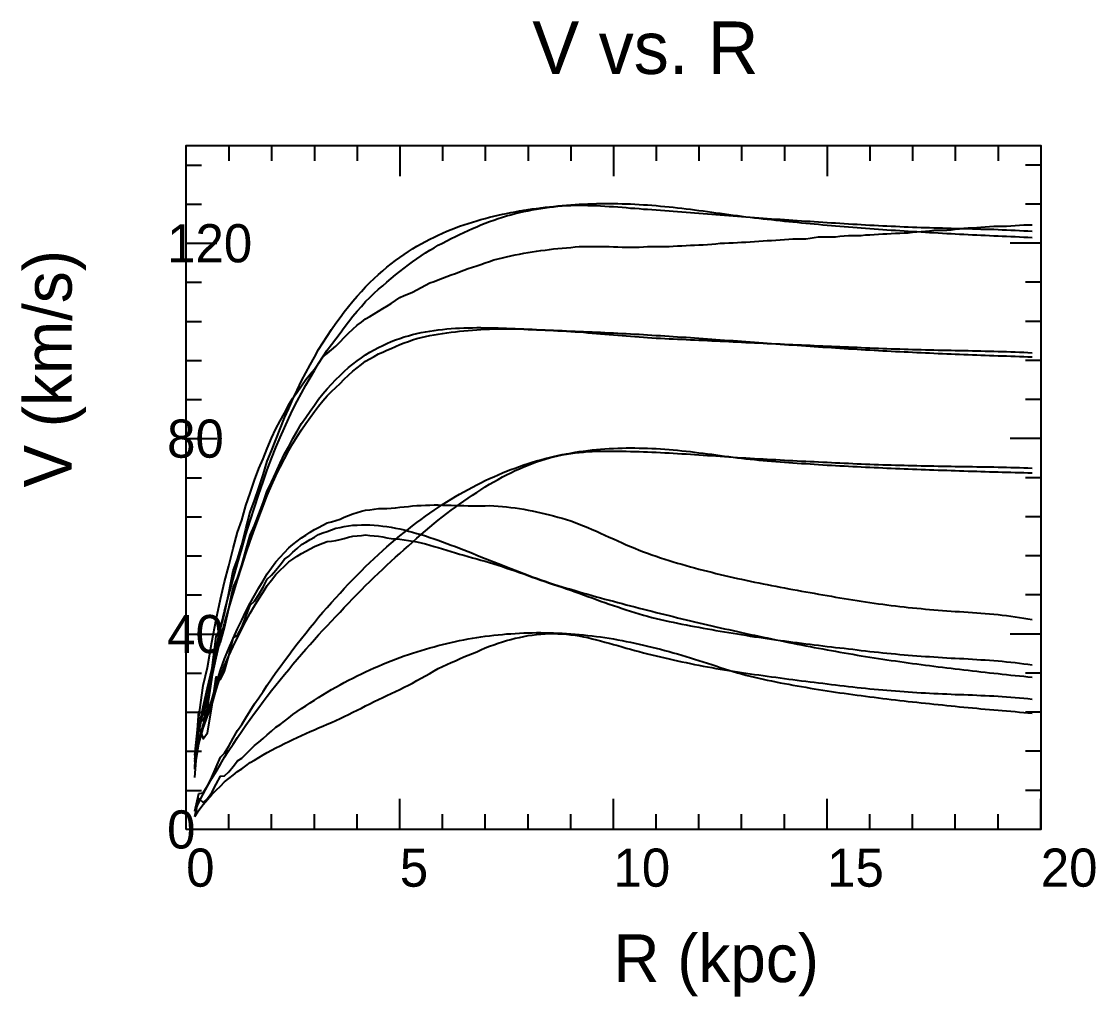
# Model space of a CAD drawing. Extents: x -35 to 191, y -35 to 169.
import ezdxf

# ---------------------------------------------------------------- set-up
doc = ezdxf.new("R2010")
doc.units = 0

msp = doc.modelspace()

# ---------------------------------------------------------------- linework, layer by layer
at = {"color": 0}
for p, q in [((8.96, 143.35), (8.96, 140.15)), ((17.92, 143.35), (17.92, 140.15)), ((26.88, 143.35), (26.88, 140.15)), ((35.84, 143.35), (35.84, 140.15)), ((44.8, 143.35), (44.8, 136.95)), ((53.76, 143.35), (53.76, 140.15)), ((62.72, 143.35), (62.72, 140.15)), ((71.68, 143.35), (71.68, 140.15)), ((80.64, 143.35), (80.64, 140.15)), ((89.6, 143.35), (89.6, 136.95)), ((98.56, 143.35), (98.56, 140.15)), ((107.52, 143.35), (107.52, 140.15)), ((116.48, 143.35), (116.48, 140.15)), ((125.44, 143.35), (125.44, 140.15)), ((134.4, 143.35), (134.4, 136.95)), ((143.36, 143.35), (143.36, 140.15)), ((152.32, 143.35), (152.32, 140.15)), ((161.28, 143.35), (161.28, 140.15)), ((170.24, 143.35), (170.24, 140.15)), ((179.2, 143.35), (179.2, 136.95)), ((0, 139.26), (3.2, 139.26)), ((179.2, 139.26), (176, 139.26)), ((0, 131.06), (3.2, 131.06)), ((179.2, 131.06), (176, 131.06)), ((0, 122.87), (6.4, 122.87)), ((179.2, 122.87), (172.8, 122.87)), ((0, 114.68), (3.2, 114.68)), ((179.2, 114.68), (176, 114.68)), ((0, 106.49), (3.2, 106.49)), ((179.2, 106.49), (176, 106.49)), ((0, 98.3), (3.2, 98.3)), ((179.2, 98.3), (176, 98.3)), ((0, 90.11), (3.2, 90.11)), ((179.2, 90.11), (176, 90.11)), ((0, 81.92), (6.4, 81.92)), ((179.2, 81.92), (172.8, 81.92)), ((0, 73.72), (3.2, 73.72)), ((179.2, 73.72), (176, 73.72)), ((0, 65.53), (3.2, 65.53)), ((179.2, 65.53), (176, 65.53)), ((0, 57.34), (3.2, 57.34)), ((179.2, 57.34), (176, 57.34)), ((0, 49.15), (3.2, 49.15)), ((179.2, 49.15), (176, 49.15)), ((0, 40.96), (6.4, 40.96)), ((179.2, 40.96), (172.8, 40.96)), ((0, 32.77), (3.2, 32.77)), ((179.2, 32.77), (176, 32.77)), ((0, 24.57), (3.2, 24.57)), ((179.2, 24.57), (176, 24.57)), ((0, 16.38), (3.2, 16.38)), ((179.2, 16.38), (176, 16.38)), ((0, 8.19), (3.2, 8.19)), ((179.2, 8.19), (176, 8.19)), ((44.8, 0), (44.8, 6.4)), ((89.6, 0), (89.6, 6.4)), ((134.4, 0), (134.4, 6.4)), ((179.2, 0), (179.2, 6.4)), ((8.96, 0), (8.96, 3.2)), ((17.92, 0), (17.92, 3.2)), ((26.88, 0), (26.88, 3.2)), ((35.84, 0), (35.84, 3.2)), ((53.76, 0), (53.76, 3.2)), ((62.72, 0), (62.72, 3.2)), ((71.68, 0), (71.68, 3.2)), ((80.64, 0), (80.64, 3.2)), ((98.56, 0), (98.56, 3.2)), ((107.52, 0), (107.52, 3.2)), ((116.48, 0), (116.48, 3.2)), ((125.44, 0), (125.44, 3.2)), ((143.36, 0), (143.36, 3.2)), ((152.32, 0), (152.32, 3.2)), ((161.28, 0), (161.28, 3.2)), ((170.24, 0), (170.24, 3.2))]:
    msp.add_line(p, q, dxfattribs=at)
msp.add_lwpolyline([(0, 0), (0, 143.35), (179.2, 143.35), (179.2, 0)], close=True, dxfattribs=at)
at = {"color": 3}
for points in [[(1.79, 13.22), (2.69, 24.75), (3.58, 23.99), (4.48, 27.05), (5.38, 33.31), (6.27, 40.42), (7.17, 42.1), (8.06, 45.19), (8.96, 49.51), (9.86, 54.19), (10.75, 56.64), (11.65, 59.64), (12.54, 62.99), (13.44, 66.52), (14.34, 68.94), (15.23, 71.6), (16.13, 74.36), (17.02, 77.17), (17.92, 79.37), (18.82, 81.7), (19.71, 83.97), (20.61, 86.28), (21.5, 88.2), (22.4, 90.19), (23.3, 92.1), (24.19, 94.02), (25.09, 95.68), (25.98, 97.37), (26.88, 98.98), (27.78, 100.58), (28.67, 102), (29.57, 103.41), (30.46, 104.78), (31.36, 106.1), (32.26, 107.31), (33.15, 108.5), (34.05, 109.64), (34.94, 110.74), (35.84, 111.76), (36.74, 112.76), (37.63, 113.7), (38.53, 114.63), (39.42, 115.48), (40.32, 116.31), (41.22, 117.1), (42.11, 117.86), (43.01, 118.57), (43.9, 119.27), (44.8, 119.91), (45.7, 120.54), (46.59, 121.14), (47.49, 121.71), (48.38, 122.25), (49.28, 122.76), (50.18, 123.25), (51.07, 123.73), (51.97, 124.17), (52.86, 124.59), (53.76, 124.99), (54.66, 125.38), (55.55, 125.75), (56.45, 126.09), (57.34, 126.42), (58.24, 126.74), (59.14, 127.04), (60.03, 127.32), (60.93, 127.59), (61.82, 127.85), (62.72, 128.09), (63.62, 128.32), (64.51, 128.54), (65.41, 128.75), (66.3, 128.94), (67.2, 129.13), (68.1, 129.3), (68.99, 129.47), (69.89, 129.63), (70.78, 129.78), (71.68, 129.92), (72.58, 130.05), (73.47, 130.17), (74.37, 130.29), (75.26, 130.4), (76.16, 130.5), (77.06, 130.6), (77.95, 130.69), (78.85, 130.77), (79.74, 130.85), (80.64, 130.92), (81.54, 130.98), (82.43, 131.04), (83.33, 131.09), (84.22, 131.12), (85.12, 131.15), (86.02, 131.18), (86.91, 131.2), (87.81, 131.2), (88.7, 131.2), (89.6, 131.2), (90.5, 131.18), (91.39, 131.16), (92.29, 131.13), (93.18, 131.1), (94.08, 131.06), (94.98, 131.01), (95.87, 130.95), (96.77, 130.89), (97.66, 130.83), (98.56, 130.75), (99.46, 130.67), (100.35, 130.59), (101.25, 130.5), (102.14, 130.41), (103.04, 130.31), (103.94, 130.21), (104.83, 130.1), (105.73, 129.99), (106.62, 129.88), (107.52, 129.76), (108.42, 129.65), (109.31, 129.53), (110.21, 129.4), (111.1, 129.28), (112, 129.16), (112.9, 129.03), (113.79, 128.91), (114.69, 128.79), (115.58, 128.66), (116.48, 128.55), (117.38, 128.43), (118.27, 128.32), (119.17, 128.22), (120.06, 128.11), (120.96, 128.01), (121.86, 127.91), (122.75, 127.82), (123.65, 127.72), (124.54, 127.63), (125.44, 127.53), (126.34, 127.44), (127.23, 127.35), (128.13, 127.26), (129.02, 127.18), (129.92, 127.09), (130.82, 127.01), (131.71, 126.92), (132.61, 126.84), (133.5, 126.76), (134.4, 126.68), (135.3, 126.6), (136.19, 126.53), (137.09, 126.45), (137.98, 126.38), (138.88, 126.3), (139.78, 126.23), (140.67, 126.16), (141.57, 126.09), (142.46, 126.02), (143.36, 125.95), (144.26, 125.89), (145.15, 125.82), (146.05, 125.76), (146.94, 125.7), (147.84, 125.64), (148.74, 125.58), (149.63, 125.52), (150.53, 125.46), (151.42, 125.41), (152.32, 125.35), (153.22, 125.3), (154.11, 125.24), (155.01, 125.19), (155.9, 125.14), (156.8, 125.09), (157.7, 125.04), (158.59, 124.99), (159.49, 124.94), (160.38, 124.89), (161.28, 124.84), (162.18, 124.8), (163.07, 124.75), (163.97, 124.71), (164.86, 124.66), (165.76, 124.62), (166.66, 124.57), (167.55, 124.53), (168.45, 124.49), (169.34, 124.45), (170.24, 124.41), (171.14, 124.36), (172.03, 124.32), (172.93, 124.29), (173.82, 124.25), (174.72, 124.21), (175.62, 124.17), (176.51, 124.13), (177.41, 124.09)], [(1.79, 12.66), (2.69, 23.56), (3.58, 22.72), (4.48, 25.45), (5.38, 31.46), (6.27, 38.24), (7.17, 39.28), (8.06, 42.26), (8.96, 46.32), (9.86, 50.71), (10.75, 52.69), (11.65, 55.42), (12.54, 58.47), (13.44, 61.7), (14.34, 63.72), (15.23, 66.07), (16.13, 68.49), (17.02, 71), (17.92, 72.82), (18.82, 74.78), (19.71, 76.74), (20.61, 78.72), (21.5, 80.28), (22.4, 81.91), (23.3, 83.49), (24.19, 85.07), (25.09, 86.37), (25.98, 87.7), (26.88, 88.96), (27.78, 90.22), (28.67, 91.28), (29.57, 92.34), (30.46, 93.35), (31.36, 94.33), (32.26, 95.18), (33.15, 96.02), (34.05, 96.8), (34.94, 97.56), (35.84, 98.22), (36.74, 98.87), (37.63, 99.47), (38.53, 100.04), (39.42, 100.55), (40.32, 101.03), (41.22, 101.47), (42.11, 101.89), (43.01, 102.26), (43.9, 102.62), (44.8, 102.93), (45.7, 103.23), (46.59, 103.49), (47.49, 103.73), (48.38, 103.95), (49.28, 104.14), (50.18, 104.31), (51.07, 104.47), (51.97, 104.6), (52.86, 104.72), (53.76, 104.82), (54.66, 104.91), (55.55, 104.98), (56.45, 105.04), (57.34, 105.09), (58.24, 105.13), (59.14, 105.15), (60.03, 105.17), (60.93, 105.18), (61.82, 105.18), (62.72, 105.17), (63.62, 105.16), (64.51, 105.14), (65.41, 105.12), (66.3, 105.09), (67.2, 105.06), (68.1, 105.02), (68.99, 104.99), (69.89, 104.95), (70.78, 104.91), (71.68, 104.87), (72.58, 104.83), (73.47, 104.78), (74.37, 104.74), (75.26, 104.7), (76.16, 104.66), (77.06, 104.62), (77.95, 104.58), (78.85, 104.55), (79.74, 104.51), (80.64, 104.47), (81.54, 104.44), (82.43, 104.4), (83.33, 104.37), (84.22, 104.33), (85.12, 104.29), (86.02, 104.25), (86.91, 104.21), (87.81, 104.16), (88.7, 104.12), (89.6, 104.07), (90.5, 104.03), (91.39, 103.98), (92.29, 103.93), (93.18, 103.88), (94.08, 103.83), (94.98, 103.78), (95.87, 103.73), (96.77, 103.67), (97.66, 103.62), (98.56, 103.56), (99.46, 103.51), (100.35, 103.45), (101.25, 103.39), (102.14, 103.33), (103.04, 103.27), (103.94, 103.21), (104.83, 103.15), (105.73, 103.09), (106.62, 103.03), (107.52, 102.97), (108.42, 102.91), (109.31, 102.84), (110.21, 102.78), (111.1, 102.71), (112, 102.65), (112.9, 102.59), (113.79, 102.52), (114.69, 102.46), (115.58, 102.39), (116.48, 102.33), (117.38, 102.26), (118.27, 102.2), (119.17, 102.13), (120.06, 102.07), (120.96, 102), (121.86, 101.94), (122.75, 101.87), (123.65, 101.81), (124.54, 101.74), (125.44, 101.68), (126.34, 101.61), (127.23, 101.55), (128.13, 101.49), (129.02, 101.42), (129.92, 101.36), (130.82, 101.3), (131.71, 101.24), (132.61, 101.18), (133.5, 101.12), (134.4, 101.06), (135.3, 101), (136.19, 100.94), (137.09, 100.88), (137.98, 100.82), (138.88, 100.77), (139.78, 100.71), (140.67, 100.66), (141.57, 100.6), (142.46, 100.55), (143.36, 100.5), (144.26, 100.44), (145.15, 100.4), (146.05, 100.35), (146.94, 100.3), (147.84, 100.25), (148.74, 100.21), (149.63, 100.16), (150.53, 100.12), (151.42, 100.08), (152.32, 100.03), (153.22, 99.99), (154.11, 99.95), (155.01, 99.91), (155.9, 99.87), (156.8, 99.83), (157.7, 99.79), (158.59, 99.75), (159.49, 99.72), (160.38, 99.68), (161.28, 99.64), (162.18, 99.61), (163.07, 99.57), (163.97, 99.54), (164.86, 99.5), (165.76, 99.47), (166.66, 99.43), (167.55, 99.4), (168.45, 99.37), (169.34, 99.34), (170.24, 99.3), (171.14, 99.27), (172.03, 99.24), (172.93, 99.21), (173.82, 99.18), (174.72, 99.15), (175.62, 99.12), (176.51, 99.09), (177.41, 99.06)], [(1.79, 3.8), (2.69, 7.57), (3.58, 7.69), (4.48, 9.16), (5.38, 10.97), (6.27, 13.07), (7.17, 15.13), (8.06, 16.01), (8.96, 17.48), (9.86, 19.1), (10.75, 20.77), (11.65, 22.02), (12.54, 23.43), (13.44, 24.85), (14.34, 26.31), (15.23, 27.61), (16.13, 28.95), (17.02, 30.25), (17.92, 31.58), (18.82, 32.91), (19.71, 34.08), (20.61, 35.31), (21.5, 36.53), (22.4, 37.75), (23.3, 38.89), (24.19, 40.05), (25.09, 41.17), (25.98, 42.3), (26.88, 43.38), (27.78, 44.47), (28.67, 45.51), (29.57, 46.55), (30.46, 47.59), (31.36, 48.57), (32.26, 49.56), (33.15, 50.52), (34.05, 51.48), (34.94, 52.4), (35.84, 53.32), (36.74, 54.21), (37.63, 55.09), (38.53, 55.95), (39.42, 56.81), (40.32, 57.63), (41.22, 58.44), (42.11, 59.24), (43.01, 60.01), (43.9, 60.78), (44.8, 61.52), (45.7, 62.25), (46.59, 62.96), (47.49, 63.66), (48.38, 64.34), (49.28, 65), (50.18, 65.65), (51.07, 66.29), (51.97, 66.9), (52.86, 67.5), (53.76, 68.09), (54.66, 68.66), (55.55, 69.22), (56.45, 69.76), (57.34, 70.28), (58.24, 70.79), (59.14, 71.29), (60.03, 71.77), (60.93, 72.23), (61.82, 72.68), (62.72, 73.12), (63.62, 73.54), (64.51, 73.94), (65.41, 74.34), (66.3, 74.72), (67.2, 75.08), (68.1, 75.43), (68.99, 75.76), (69.89, 76.09), (70.78, 76.4), (71.68, 76.69), (72.58, 76.97), (73.47, 77.24), (74.37, 77.49), (75.26, 77.73), (76.16, 77.96), (77.06, 78.17), (77.95, 78.37), (78.85, 78.56), (79.74, 78.74), (80.64, 78.9), (81.54, 79.05), (82.43, 79.19), (83.33, 79.32), (84.22, 79.43), (85.12, 79.54), (86.02, 79.63), (86.91, 79.71), (87.81, 79.78), (88.7, 79.83), (89.6, 79.88), (90.5, 79.92), (91.39, 79.95), (92.29, 79.96), (93.18, 79.97), (94.08, 79.97), (94.98, 79.95), (95.87, 79.93), (96.77, 79.9), (97.66, 79.86), (98.56, 79.82), (99.46, 79.76), (100.35, 79.7), (101.25, 79.63), (102.14, 79.55), (103.04, 79.47), (103.94, 79.38), (104.83, 79.29), (105.73, 79.19), (106.62, 79.08), (107.52, 78.97), (108.42, 78.86), (109.31, 78.74), (110.21, 78.63), (111.1, 78.51), (112, 78.39), (112.9, 78.26), (113.79, 78.15), (114.69, 78.03), (115.58, 77.91), (116.48, 77.81), (117.38, 77.7), (118.27, 77.61), (119.17, 77.52), (120.06, 77.43), (120.96, 77.35), (121.86, 77.27), (122.75, 77.2), (123.65, 77.12), (124.54, 77.05), (125.44, 76.98), (126.34, 76.92), (127.23, 76.85), (128.13, 76.79), (129.02, 76.73), (129.92, 76.67), (130.82, 76.61), (131.71, 76.55), (132.61, 76.5), (133.5, 76.45), (134.4, 76.39), (135.3, 76.34), (136.19, 76.29), (137.09, 76.24), (137.98, 76.19), (138.88, 76.15), (139.78, 76.1), (140.67, 76.06), (141.57, 76.01), (142.46, 75.97), (143.36, 75.93), (144.26, 75.88), (145.15, 75.84), (146.05, 75.8), (146.94, 75.76), (147.84, 75.73), (148.74, 75.69), (149.63, 75.65), (150.53, 75.61), (151.42, 75.58), (152.32, 75.54), (153.22, 75.51), (154.11, 75.47), (155.01, 75.44), (155.9, 75.41), (156.8, 75.37), (157.7, 75.34), (158.59, 75.31), (159.49, 75.28), (160.38, 75.25), (161.28, 75.22), (162.18, 75.19), (163.07, 75.16), (163.97, 75.13), (164.86, 75.1), (165.76, 75.07), (166.66, 75.04), (167.55, 75.02), (168.45, 74.99), (169.34, 74.96), (170.24, 74.94), (171.14, 74.91), (172.03, 74.89), (172.93, 74.86), (173.82, 74.83), (174.72, 74.81), (175.62, 74.79), (176.51, 74.76), (177.41, 74.74)]]:
    msp.add_lwpolyline(points, dxfattribs=at)
at = {"color": 4}
for points in [[(1.79, 14.72), (2.69, 21.06), (3.58, 25.73), (4.48, 29.71), (5.38, 33.54), (6.27, 37.97), (7.17, 42.16), (8.06, 45.78), (8.96, 49.16), (9.86, 52.49), (10.75, 55.75), (11.65, 58.81), (12.54, 61.8), (13.44, 64.7), (14.34, 67.5), (15.23, 70.25), (16.13, 72.84), (17.02, 75.38), (17.92, 77.73), (18.82, 80.05), (19.71, 82.16), (20.61, 84.19), (21.5, 86.21), (22.4, 88.01), (23.3, 89.76), (24.19, 91.47), (25.09, 93.09), (25.98, 94.68), (26.88, 96.23), (27.78, 97.65), (28.67, 99.06), (29.57, 100.44), (30.46, 101.64), (31.36, 102.83), (32.26, 104.02), (33.15, 105.24), (34.05, 106.41), (34.94, 107.56), (35.84, 108.6), (36.74, 109.64), (37.63, 110.64), (38.53, 111.5), (39.42, 112.38), (40.32, 113.22), (41.22, 113.97), (42.11, 114.71), (43.01, 115.46), (43.9, 116.23), (44.8, 116.95), (45.7, 117.65), (46.59, 118.33), (47.49, 119), (48.38, 119.63), (49.28, 120.23), (50.18, 120.83), (51.07, 121.39), (51.97, 121.92), (52.86, 122.44), (53.76, 122.92), (54.66, 123.4), (55.55, 123.86), (56.45, 124.29), (57.34, 124.72), (58.24, 125.14), (59.14, 125.54), (60.03, 125.93), (60.93, 126.32), (61.82, 126.7), (62.72, 127.07), (63.62, 127.43), (64.51, 127.74), (65.41, 128.05), (66.3, 128.34), (67.2, 128.6), (68.1, 128.85), (68.99, 129.1), (69.89, 129.31), (70.78, 129.51), (71.68, 129.69), (72.58, 129.86), (73.47, 130.02), (74.37, 130.16), (75.26, 130.29), (76.16, 130.41), (77.06, 130.52), (77.95, 130.61), (78.85, 130.69), (79.74, 130.75), (80.64, 130.79), (81.54, 130.82), (82.43, 130.84), (83.33, 130.83), (84.22, 130.81), (85.12, 130.78), (86.02, 130.75), (86.91, 130.71), (87.81, 130.65), (88.7, 130.6), (89.6, 130.54), (90.5, 130.47), (91.39, 130.4), (92.29, 130.33), (93.18, 130.25), (94.08, 130.19), (94.98, 130.12), (95.87, 130.04), (96.77, 129.98), (97.66, 129.91), (98.56, 129.85), (99.46, 129.78), (100.35, 129.72), (101.25, 129.66), (102.14, 129.59), (103.04, 129.52), (103.94, 129.45), (104.83, 129.39), (105.73, 129.32), (106.62, 129.25), (107.52, 129.18), (108.42, 129.11), (109.31, 129.04), (110.21, 128.97), (111.1, 128.9), (112, 128.83), (112.9, 128.76), (113.79, 128.69), (114.69, 128.62), (115.58, 128.55), (116.48, 128.48), (117.38, 128.41), (118.27, 128.34), (119.17, 128.27), (120.06, 128.21), (120.96, 128.15), (121.86, 128.08), (122.75, 128.02), (123.65, 127.95), (124.54, 127.89), (125.44, 127.83), (126.34, 127.76), (127.23, 127.7), (128.13, 127.65), (129.02, 127.59), (129.92, 127.53), (130.82, 127.47), (131.71, 127.41), (132.61, 127.35), (133.5, 127.29), (134.4, 127.23), (135.3, 127.17), (136.19, 127.12), (137.09, 127.06), (137.98, 127.01), (138.88, 126.95), (139.78, 126.9), (140.67, 126.85), (141.57, 126.79), (142.46, 126.73), (143.36, 126.68), (144.26, 126.64), (145.15, 126.59), (146.05, 126.55), (146.94, 126.5), (147.84, 126.46), (148.74, 126.42), (149.63, 126.38), (150.53, 126.34), (151.42, 126.3), (152.32, 126.27), (153.22, 126.23), (154.11, 126.2), (155.01, 126.17), (155.9, 126.15), (156.8, 126.12), (157.7, 126.1), (158.59, 126.07), (159.49, 126.04), (160.38, 126.02), (161.28, 125.99), (162.18, 125.98), (163.07, 125.96), (163.97, 125.95), (164.86, 125.91), (165.76, 125.88), (166.66, 125.85), (167.55, 125.83), (168.45, 125.81), (169.34, 125.79), (170.24, 125.75), (171.14, 125.71), (172.03, 125.68), (172.93, 125.63), (173.82, 125.59), (174.72, 125.54), (175.62, 125.49), (176.51, 125.44), (177.41, 125.4)], [(1.79, 14.23), (2.69, 20.29), (3.58, 24.64), (4.48, 28.3), (5.38, 31.79), (6.27, 35.97), (7.17, 39.89), (8.06, 43.2), (8.96, 46.3), (9.86, 49.34), (10.75, 52.31), (11.65, 55.1), (12.54, 57.8), (13.44, 60.42), (14.34, 62.96), (15.23, 65.42), (16.13, 67.73), (17.02, 70), (17.92, 72.07), (18.82, 74.12), (19.71, 75.93), (20.61, 77.68), (21.5, 79.41), (22.4, 80.91), (23.3, 82.35), (24.19, 83.76), (25.09, 85.08), (25.98, 86.38), (26.88, 87.62), (27.78, 88.72), (28.67, 89.83), (29.57, 90.91), (30.46, 91.78), (31.36, 92.65), (32.26, 93.5), (33.15, 94.4), (34.05, 95.24), (34.94, 96.06), (35.84, 96.76), (36.74, 97.46), (37.63, 98.13), (38.53, 98.63), (39.42, 99.15), (40.32, 99.66), (41.22, 100.05), (42.11, 100.45), (43.01, 100.84), (43.9, 101.26), (44.8, 101.63), (45.7, 101.99), (46.59, 102.31), (47.49, 102.63), (48.38, 102.89), (49.28, 103.12), (50.18, 103.34), (51.07, 103.53), (51.97, 103.69), (52.86, 103.84), (53.76, 103.98), (54.66, 104.11), (55.55, 104.22), (56.45, 104.32), (57.34, 104.42), (58.24, 104.5), (59.14, 104.58), (60.03, 104.66), (60.93, 104.73), (61.82, 104.79), (62.72, 104.85), (63.62, 104.89), (64.51, 104.92), (65.41, 104.94), (66.3, 104.94), (67.2, 104.94), (68.1, 104.94), (68.99, 104.93), (69.89, 104.9), (70.78, 104.86), (71.68, 104.82), (72.58, 104.79), (73.47, 104.74), (74.37, 104.7), (75.26, 104.66), (76.16, 104.62), (77.06, 104.58), (77.95, 104.53), (78.85, 104.49), (79.74, 104.44), (80.64, 104.39), (81.54, 104.33), (82.43, 104.27), (83.33, 104.2), (84.22, 104.12), (85.12, 104.05), (86.02, 103.97), (86.91, 103.9), (87.81, 103.81), (88.7, 103.75), (89.6, 103.67), (90.5, 103.6), (91.39, 103.52), (92.29, 103.45), (93.18, 103.37), (94.08, 103.31), (94.98, 103.24), (95.87, 103.17), (96.77, 103.12), (97.66, 103.06), (98.56, 103.01), (99.46, 102.96), (100.35, 102.92), (101.25, 102.87), (102.14, 102.83), (103.04, 102.78), (103.94, 102.74), (104.83, 102.7), (105.73, 102.65), (106.62, 102.61), (107.52, 102.57), (108.42, 102.53), (109.31, 102.49), (110.21, 102.45), (111.1, 102.41), (112, 102.36), (112.9, 102.32), (113.79, 102.28), (114.69, 102.23), (115.58, 102.19), (116.48, 102.15), (117.38, 102.1), (118.27, 102.06), (119.17, 102.01), (120.06, 101.97), (120.96, 101.93), (121.86, 101.89), (122.75, 101.85), (123.65, 101.81), (124.54, 101.76), (125.44, 101.72), (126.34, 101.68), (127.23, 101.64), (128.13, 101.6), (129.02, 101.57), (129.92, 101.53), (130.82, 101.49), (131.71, 101.45), (132.61, 101.4), (133.5, 101.36), (134.4, 101.32), (135.3, 101.28), (136.19, 101.25), (137.09, 101.21), (137.98, 101.17), (138.88, 101.14), (139.78, 101.1), (140.67, 101.06), (141.57, 101.02), (142.46, 100.97), (143.36, 100.93), (144.26, 100.9), (145.15, 100.87), (146.05, 100.83), (146.94, 100.8), (147.84, 100.77), (148.74, 100.74), (149.63, 100.71), (150.53, 100.68), (151.42, 100.65), (152.32, 100.62), (153.22, 100.59), (154.11, 100.57), (155.01, 100.55), (155.9, 100.53), (156.8, 100.51), (157.7, 100.49), (158.59, 100.46), (159.49, 100.44), (160.38, 100.43), (161.28, 100.41), (162.18, 100.4), (163.07, 100.38), (163.97, 100.37), (164.86, 100.35), (165.76, 100.32), (166.66, 100.3), (167.55, 100.28), (168.45, 100.26), (169.34, 100.24), (170.24, 100.21), (171.14, 100.18), (172.03, 100.16), (172.93, 100.12), (173.82, 100.09), (174.72, 100.05), (175.62, 100.01), (176.51, 99.97), (177.41, 99.93)], [(1.79, 3.77), (2.69, 5.62), (3.58, 7.38), (4.48, 9.04), (5.38, 10.67), (6.27, 12.16), (7.17, 13.66), (8.06, 15.16), (8.96, 16.53), (9.86, 17.91), (10.75, 19.28), (11.65, 20.57), (12.54, 21.87), (13.44, 23.15), (14.34, 24.36), (15.23, 25.58), (16.13, 26.81), (17.02, 27.95), (17.92, 29.11), (18.82, 30.25), (19.71, 31.37), (20.61, 32.48), (21.5, 33.56), (22.4, 34.63), (23.3, 35.7), (24.19, 36.75), (25.09, 37.77), (25.98, 38.78), (26.88, 39.79), (27.78, 40.78), (28.67, 41.75), (29.57, 42.71), (30.46, 43.66), (31.36, 44.62), (32.26, 45.57), (33.15, 46.52), (34.05, 47.45), (34.94, 48.38), (35.84, 49.31), (36.74, 50.21), (37.63, 51.11), (38.53, 52), (39.42, 52.89), (40.32, 53.74), (41.22, 54.58), (42.11, 55.41), (43.01, 56.24), (43.9, 57.05), (44.8, 57.85), (45.7, 58.65), (46.59, 59.45), (47.49, 60.23), (48.38, 61.03), (49.28, 61.82), (50.18, 62.61), (51.07, 63.37), (51.97, 64.12), (52.86, 64.86), (53.76, 65.55), (54.66, 66.25), (55.55, 66.93), (56.45, 67.57), (57.34, 68.2), (58.24, 68.83), (59.14, 69.44), (60.03, 70.04), (60.93, 70.62), (61.82, 71.22), (62.72, 71.8), (63.62, 72.37), (64.51, 72.87), (65.41, 73.38), (66.3, 73.88), (67.2, 74.33), (68.1, 74.78), (68.99, 75.21), (69.89, 75.61), (70.78, 76.01), (71.68, 76.37), (72.58, 76.7), (73.47, 77.03), (74.37, 77.33), (75.26, 77.6), (76.16, 77.86), (77.06, 78.09), (77.95, 78.3), (78.85, 78.5), (79.74, 78.66), (80.64, 78.8), (81.54, 78.93), (82.43, 79.03), (83.33, 79.11), (84.22, 79.19), (85.12, 79.24), (86.02, 79.28), (86.91, 79.31), (87.81, 79.32), (88.7, 79.32), (89.6, 79.32), (90.5, 79.32), (91.39, 79.3), (92.29, 79.27), (93.18, 79.25), (94.08, 79.23), (94.98, 79.19), (95.87, 79.16), (96.77, 79.12), (97.66, 79.08), (98.56, 79.05), (99.46, 79.01), (100.35, 78.96), (101.25, 78.92), (102.14, 78.87), (103.04, 78.81), (103.94, 78.76), (104.83, 78.71), (105.73, 78.65), (106.62, 78.59), (107.52, 78.53), (108.42, 78.47), (109.31, 78.41), (110.21, 78.35), (111.1, 78.29), (112, 78.23), (112.9, 78.17), (113.79, 78.11), (114.69, 78.05), (115.58, 77.99), (116.48, 77.92), (117.38, 77.87), (118.27, 77.82), (119.17, 77.76), (120.06, 77.71), (120.96, 77.66), (121.86, 77.61), (122.75, 77.56), (123.65, 77.51), (124.54, 77.46), (125.44, 77.41), (126.34, 77.36), (127.23, 77.31), (128.13, 77.27), (129.02, 77.22), (129.92, 77.18), (130.82, 77.13), (131.71, 77.09), (132.61, 77.05), (133.5, 77), (134.4, 76.95), (135.3, 76.91), (136.19, 76.86), (137.09, 76.82), (137.98, 76.78), (138.88, 76.74), (139.78, 76.7), (140.67, 76.66), (141.57, 76.63), (142.46, 76.59), (143.36, 76.55), (144.26, 76.52), (145.15, 76.49), (146.05, 76.46), (146.94, 76.43), (147.84, 76.4), (148.74, 76.38), (149.63, 76.35), (150.53, 76.33), (151.42, 76.31), (152.32, 76.28), (153.22, 76.26), (154.11, 76.24), (155.01, 76.22), (155.9, 76.2), (156.8, 76.19), (157.7, 76.18), (158.59, 76.16), (159.49, 76.14), (160.38, 76.13), (161.28, 76.11), (162.18, 76.1), (163.07, 76.09), (163.97, 76.09), (164.86, 76.06), (165.76, 76.04), (166.66, 76.02), (167.55, 76.01), (168.45, 76), (169.34, 75.99), (170.24, 75.96), (171.14, 75.94), (172.03, 75.92), (172.93, 75.89), (173.82, 75.86), (174.72, 75.84), (175.62, 75.81), (176.51, 75.78), (177.41, 75.75)]]:
    msp.add_lwpolyline(points, dxfattribs=at)
at = {"color": 6}
for points in [[(1.79, 15.58), (2.69, 23.56), (3.58, 30.15), (4.48, 33.92), (5.38, 39.23), (6.27, 43.98), (7.17, 48.29), (8.06, 51.9), (8.96, 55.28), (9.86, 58.91), (10.75, 62.31), (11.65, 64.85), (12.54, 67.89), (13.44, 70.5), (14.34, 73.19), (15.23, 75.63), (16.13, 77.71), (17.02, 79.84), (17.92, 82.03), (18.82, 84), (19.71, 85.63), (20.61, 87.27), (21.5, 89.09), (22.4, 90.39), (23.3, 91.67), (24.19, 93), (25.09, 94.34), (25.98, 95.42), (26.88, 96.5), (27.78, 97.73), (28.67, 99.04), (29.57, 99.78), (30.46, 100.53), (31.36, 101.29), (32.26, 102.2), (33.15, 103.1), (34.05, 103.99), (34.94, 104.89), (35.84, 105.67), (36.74, 106.34), (37.63, 107.01), (38.53, 107.54), (39.42, 108.08), (40.32, 108.62), (41.22, 109.17), (42.11, 109.71), (43.01, 110.26), (43.9, 110.89), (44.8, 111.51), (45.7, 111.92), (46.59, 112.28), (47.49, 112.63), (48.38, 113.09), (49.28, 113.58), (50.18, 114.07), (51.07, 114.56), (51.97, 114.87), (52.86, 115.22), (53.76, 115.58), (54.66, 115.9), (55.55, 116.22), (56.45, 116.55), (57.34, 116.9), (58.24, 117.25), (59.14, 117.59), (60.03, 117.87), (60.93, 118.15), (61.82, 118.44), (62.72, 118.75), (63.62, 119.06), (64.51, 119.37), (65.41, 119.6), (66.3, 119.81), (67.2, 120.01), (68.1, 120.21), (68.99, 120.41), (69.89, 120.61), (70.78, 120.77), (71.68, 120.91), (72.58, 121.04), (73.47, 121.18), (74.37, 121.32), (75.26, 121.45), (76.16, 121.59), (77.06, 121.69), (77.95, 121.77), (78.85, 121.85), (79.74, 121.93), (80.64, 122.01), (81.54, 122.1), (82.43, 122.18), (83.33, 122.19), (84.22, 122.19), (85.12, 122.19), (86.02, 122.19), (86.91, 122.19), (87.81, 122.19), (88.7, 122.16), (89.6, 122.13), (90.5, 122.09), (91.39, 122.06), (92.29, 122.05), (93.18, 122.05), (94.08, 122.05), (94.98, 122.08), (95.87, 122.12), (96.77, 122.16), (97.66, 122.2), (98.56, 122.19), (99.46, 122.19), (100.35, 122.19), (101.25, 122.22), (102.14, 122.26), (103.04, 122.3), (103.94, 122.34), (104.83, 122.39), (105.73, 122.44), (106.62, 122.48), (107.52, 122.52), (108.42, 122.55), (109.31, 122.58), (110.21, 122.66), (111.1, 122.76), (112, 122.86), (112.9, 122.9), (113.79, 122.94), (114.69, 122.98), (115.58, 123.02), (116.48, 123.07), (117.38, 123.13), (118.27, 123.19), (119.17, 123.26), (120.06, 123.32), (120.96, 123.38), (121.86, 123.45), (122.75, 123.48), (123.65, 123.52), (124.54, 123.56), (125.44, 123.65), (126.34, 123.74), (127.23, 123.83), (128.13, 123.83), (129.02, 123.83), (129.92, 123.83), (130.82, 123.92), (131.71, 124.05), (132.61, 124.19), (133.5, 124.24), (134.4, 124.24), (135.3, 124.24), (136.19, 124.24), (137.09, 124.32), (137.98, 124.4), (138.88, 124.48), (139.78, 124.52), (140.67, 124.52), (141.57, 124.52), (142.46, 124.6), (143.36, 124.66), (144.26, 124.72), (145.15, 124.78), (146.05, 124.83), (146.94, 124.87), (147.84, 124.92), (148.74, 124.96), (149.63, 124.99), (150.53, 125.03), (151.42, 125.07), (152.32, 125.16), (153.22, 125.25), (154.11, 125.34), (155.01, 125.42), (155.9, 125.5), (156.8, 125.59), (157.7, 125.62), (158.59, 125.62), (159.49, 125.62), (160.38, 125.71), (161.28, 125.81), (162.18, 125.91), (163.07, 126.02), (163.97, 126.07), (164.86, 126.12), (165.76, 126.17), (166.66, 126.24), (167.55, 126.31), (168.45, 126.38), (169.34, 126.45), (170.24, 126.44), (171.14, 126.44), (172.03, 126.44), (172.93, 126.53), (173.82, 126.61), (174.72, 126.69), (175.62, 126.71), (176.51, 126.71), (177.41, 126.71)], [(1.79, 2.69), (2.69, 4.03), (3.58, 5.22), (4.48, 6.28), (5.38, 7.34), (6.27, 8.2), (7.17, 9.08), (8.06, 9.96), (8.96, 10.66), (9.86, 11.39), (10.75, 12.13), (11.65, 12.73), (12.54, 13.36), (13.44, 14), (14.34, 14.52), (15.23, 15.08), (16.13, 15.63), (17.02, 16.1), (17.92, 16.6), (18.82, 17.1), (19.71, 17.53), (20.61, 17.99), (21.5, 18.43), (22.4, 18.86), (23.3, 19.3), (24.19, 19.71), (25.09, 20.11), (25.98, 20.5), (26.88, 20.89), (27.78, 21.27), (28.67, 21.65), (29.57, 22.04), (30.46, 22.43), (31.36, 22.82), (32.26, 23.24), (33.15, 23.67), (34.05, 24.1), (34.94, 24.55), (35.84, 24.99), (36.74, 25.44), (37.63, 25.89), (38.53, 26.34), (39.42, 26.79), (40.32, 27.21), (41.22, 27.64), (42.11, 28.06), (43.01, 28.49), (43.9, 28.92), (44.8, 29.35), (45.7, 29.8), (46.59, 30.24), (47.49, 30.69), (48.38, 31.21), (49.28, 31.72), (50.18, 32.23), (51.07, 32.72), (51.97, 33.22), (52.86, 33.72), (53.76, 34.13), (54.66, 34.56), (55.55, 34.99), (56.45, 35.37), (57.34, 35.76), (58.24, 36.15), (59.14, 36.52), (60.03, 36.89), (60.93, 37.26), (61.82, 37.65), (62.72, 38.04), (63.62, 38.43), (64.51, 38.72), (65.41, 39.03), (66.3, 39.35), (67.2, 39.57), (68.1, 39.82), (68.99, 40.07), (69.89, 40.25), (70.78, 40.46), (71.68, 40.62), (72.58, 40.74), (73.47, 40.86), (74.37, 40.94), (75.26, 40.99), (76.16, 41.04), (77.06, 41.04), (77.95, 41.03), (78.85, 41.01), (79.74, 40.93), (80.64, 40.82), (81.54, 40.71), (82.43, 40.55), (83.33, 40.38), (84.22, 40.2), (85.12, 39.98), (86.02, 39.76), (86.91, 39.54), (87.81, 39.29), (88.7, 39.04), (89.6, 38.79), (90.5, 38.53), (91.39, 38.27), (92.29, 38.01), (93.18, 37.76), (94.08, 37.52), (94.98, 37.27), (95.87, 37.03), (96.77, 36.8), (97.66, 36.57), (98.56, 36.36), (99.46, 36.15), (100.35, 35.95), (101.25, 35.74), (102.14, 35.54), (103.04, 35.34), (103.94, 35.15), (104.83, 34.96), (105.73, 34.77), (106.62, 34.6), (107.52, 34.43), (108.42, 34.25), (109.31, 34.09), (110.21, 33.93), (111.1, 33.77), (112, 33.62), (112.9, 33.47), (113.79, 33.31), (114.69, 33.17), (115.58, 33.03), (116.48, 32.88), (117.38, 32.76), (118.27, 32.63), (119.17, 32.5), (120.06, 32.38), (120.96, 32.26), (121.86, 32.14), (122.75, 32.02), (123.65, 31.89), (124.54, 31.77), (125.44, 31.65), (126.34, 31.53), (127.23, 31.41), (128.13, 31.3), (129.02, 31.18), (129.92, 31.07), (130.82, 30.96), (131.71, 30.86), (132.61, 30.74), (133.5, 30.63), (134.4, 30.51), (135.3, 30.4), (136.19, 30.28), (137.09, 30.17), (137.98, 30.07), (138.88, 29.97), (139.78, 29.87), (140.67, 29.77), (141.57, 29.67), (142.46, 29.58), (143.36, 29.49), (144.26, 29.41), (145.15, 29.32), (146.05, 29.25), (146.94, 29.17), (147.84, 29.1), (148.74, 29.03), (149.63, 28.97), (150.53, 28.9), (151.42, 28.84), (152.32, 28.78), (153.22, 28.72), (154.11, 28.67), (155.01, 28.61), (155.9, 28.56), (156.8, 28.53), (157.7, 28.49), (158.59, 28.46), (159.49, 28.41), (160.38, 28.36), (161.28, 28.31), (162.18, 28.3), (163.07, 28.28), (163.97, 28.25), (164.86, 28.19), (165.76, 28.13), (166.66, 28.08), (167.55, 28.06), (168.45, 28.03), (169.34, 28), (170.24, 27.92), (171.14, 27.86), (172.03, 27.79), (172.93, 27.72), (173.82, 27.65), (174.72, 27.57), (175.62, 27.5), (176.51, 27.42), (177.41, 27.34)]]:
    msp.add_lwpolyline(points, dxfattribs=at)
at = {"color": 1}
msp.add_lwpolyline([(1.79, 12.98), (2.69, 18.38), (3.58, 21.87), (4.48, 24.55), (5.38, 27.07), (6.27, 30.38), (7.17, 33.42), (8.06, 35.76), (8.96, 37.9), (9.86, 40), (10.75, 42.04), (11.65, 43.85), (12.54, 45.66), (13.44, 47.41), (14.34, 49.05), (15.23, 50.65), (16.13, 52.14), (17.02, 53.61), (17.92, 54.84), (18.82, 56.08), (19.71, 57.1), (20.61, 58.06), (21.5, 59.03), (22.4, 59.73), (23.3, 60.43), (24.19, 61.12), (25.09, 61.7), (25.98, 62.29), (26.88, 62.88), (27.78, 63.32), (28.67, 63.78), (29.57, 64.24), (30.46, 64.48), (31.36, 64.75), (32.26, 65.04), (33.15, 65.43), (34.05, 65.8), (34.94, 66.18), (35.84, 66.41), (36.74, 66.68), (37.63, 66.95), (38.53, 67.02), (39.42, 67.14), (40.32, 67.25), (41.22, 67.25), (42.11, 67.28), (43.01, 67.32), (43.9, 67.44), (44.8, 67.54), (45.7, 67.65), (46.59, 67.71), (47.49, 67.8), (48.38, 67.87), (49.28, 67.92), (50.18, 67.97), (51.07, 67.99), (51.97, 68.01), (52.86, 68.02), (53.76, 68), (54.66, 67.98), (55.55, 67.97), (56.45, 67.93), (57.34, 67.91), (58.24, 67.88), (59.14, 67.86), (60.03, 67.85), (60.93, 67.84), (61.82, 67.85), (62.72, 67.86), (63.62, 67.88), (64.51, 67.81), (65.41, 67.75), (66.3, 67.7), (67.2, 67.59), (68.1, 67.5), (68.99, 67.41), (69.89, 67.25), (70.78, 67.11), (71.68, 66.95), (72.58, 66.77), (73.47, 66.59), (74.37, 66.39), (75.26, 66.18), (76.16, 65.97), (77.06, 65.74), (77.95, 65.49), (78.85, 65.25), (79.74, 64.96), (80.64, 64.66), (81.54, 64.35), (82.43, 64.01), (83.33, 63.64), (84.22, 63.27), (85.12, 62.88), (86.02, 62.49), (86.91, 62.09), (87.81, 61.68), (88.7, 61.29), (89.6, 60.89), (90.5, 60.49), (91.39, 60.09), (92.29, 59.69), (93.18, 59.3), (94.08, 58.94), (94.98, 58.57), (95.87, 58.21), (96.77, 57.89), (97.66, 57.56), (98.56, 57.25), (99.46, 56.96), (100.35, 56.67), (101.25, 56.39), (102.14, 56.11), (103.04, 55.83), (103.94, 55.57), (104.83, 55.32), (105.73, 55.06), (106.62, 54.83), (107.52, 54.59), (108.42, 54.35), (109.31, 54.13), (110.21, 53.91), (111.1, 53.68), (112, 53.47), (112.9, 53.26), (113.79, 53.04), (114.69, 52.84), (115.58, 52.63), (116.48, 52.43), (117.38, 52.24), (118.27, 52.04), (119.17, 51.85), (120.06, 51.67), (120.96, 51.5), (121.86, 51.32), (122.75, 51.14), (123.65, 50.97), (124.54, 50.79), (125.44, 50.62), (126.34, 50.45), (127.23, 50.28), (128.13, 50.13), (129.02, 49.97), (129.92, 49.82), (130.82, 49.66), (131.71, 49.51), (132.61, 49.35), (133.5, 49.19), (134.4, 49.03), (135.3, 48.87), (136.19, 48.72), (137.09, 48.57), (137.98, 48.43), (138.88, 48.29), (139.78, 48.14), (140.67, 48), (141.57, 47.85), (142.46, 47.71), (143.36, 47.57), (144.26, 47.45), (145.15, 47.32), (146.05, 47.2), (146.94, 47.09), (147.84, 46.97), (148.74, 46.86), (149.63, 46.76), (150.53, 46.65), (151.42, 46.55), (152.32, 46.45), (153.22, 46.36), (154.11, 46.28), (155.01, 46.2), (155.9, 46.12), (156.8, 46.06), (157.7, 45.99), (158.59, 45.92), (159.49, 45.84), (160.38, 45.77), (161.28, 45.71), (162.18, 45.66), (163.07, 45.62), (163.97, 45.57), (164.86, 45.49), (165.76, 45.4), (166.66, 45.32), (167.55, 45.26), (168.45, 45.2), (169.34, 45.14), (170.24, 45.03), (171.14, 44.92), (172.03, 44.82), (172.93, 44.7), (173.82, 44.57), (174.72, 44.45), (175.62, 44.31), (176.51, 44.17), (177.41, 44.03)], dxfattribs=at)
at = {"color": 2}
for points in [[(1.79, 12.98), (2.69, 18.38), (3.58, 21.87), (4.48, 24.55), (5.38, 27.07), (6.27, 30.38), (7.17, 33.42), (8.06, 35.76), (8.96, 37.9), (9.86, 40), (10.75, 42.04), (11.65, 43.85), (12.54, 45.66), (13.44, 47.41), (14.34, 49.05), (15.23, 50.65), (16.13, 52.14), (17.02, 53.61), (17.92, 54.84), (18.82, 56.08), (19.71, 57.1), (20.61, 58.06), (21.5, 59.03), (22.4, 59.73), (23.3, 60.43), (24.19, 61.12), (25.09, 61.7), (25.98, 62.29), (26.88, 62.88), (27.78, 63.32), (28.67, 63.78), (29.57, 64.24), (30.46, 64.48), (31.36, 64.75), (32.26, 65.04), (33.15, 65.43), (34.05, 65.8), (34.94, 66.18), (35.84, 66.41), (36.74, 66.68), (37.63, 66.95), (38.53, 67.02), (39.42, 67.14), (40.32, 67.25), (41.22, 67.25), (42.11, 67.28), (43.01, 67.32), (43.9, 67.44), (44.8, 67.54), (45.7, 67.65), (46.59, 67.71), (47.49, 67.8), (48.38, 67.87), (49.28, 67.92), (50.18, 67.97), (51.07, 67.99), (51.97, 68.01), (52.86, 68.02), (53.76, 68), (54.66, 67.98), (55.55, 67.97), (56.45, 67.93), (57.34, 67.91), (58.24, 67.88), (59.14, 67.86), (60.03, 67.85), (60.93, 67.84), (61.82, 67.85), (62.72, 67.86), (63.62, 67.88), (64.51, 67.81), (65.41, 67.75), (66.3, 67.7), (67.2, 67.59), (68.1, 67.5), (68.99, 67.41), (69.89, 67.25), (70.78, 67.11), (71.68, 66.95), (72.58, 66.77), (73.47, 66.59), (74.37, 66.39), (75.26, 66.18), (76.16, 65.97), (77.06, 65.74), (77.95, 65.49), (78.85, 65.25), (79.74, 64.96), (80.64, 64.66), (81.54, 64.35), (82.43, 64.01), (83.33, 63.64), (84.22, 63.27), (85.12, 62.88), (86.02, 62.49), (86.91, 62.09), (87.81, 61.68), (88.7, 61.29), (89.6, 60.89), (90.5, 60.49), (91.39, 60.09), (92.29, 59.69), (93.18, 59.3), (94.08, 58.94), (94.98, 58.57), (95.87, 58.21), (96.77, 57.89), (97.66, 57.56), (98.56, 57.25), (99.46, 56.96), (100.35, 56.67), (101.25, 56.39), (102.14, 56.11), (103.04, 55.83), (103.94, 55.57), (104.83, 55.32), (105.73, 55.06), (106.62, 54.83), (107.52, 54.59), (108.42, 54.35), (109.31, 54.13), (110.21, 53.91), (111.1, 53.68), (112, 53.47), (112.9, 53.26), (113.79, 53.04), (114.69, 52.84), (115.58, 52.63), (116.48, 52.43), (117.38, 52.24), (118.27, 52.04), (119.17, 51.85), (120.06, 51.67), (120.96, 51.5), (121.86, 51.32), (122.75, 51.14), (123.65, 50.97), (124.54, 50.79), (125.44, 50.62), (126.34, 50.45), (127.23, 50.28), (128.13, 50.13), (129.02, 49.97), (129.92, 49.82), (130.82, 49.66), (131.71, 49.51), (132.61, 49.35), (133.5, 49.19), (134.4, 49.03), (135.3, 48.87), (136.19, 48.72), (137.09, 48.57), (137.98, 48.43), (138.88, 48.29), (139.78, 48.14), (140.67, 48), (141.57, 47.85), (142.46, 47.71), (143.36, 47.57), (144.26, 47.45), (145.15, 47.32), (146.05, 47.2), (146.94, 47.09), (147.84, 46.97), (148.74, 46.86), (149.63, 46.76), (150.53, 46.65), (151.42, 46.55), (152.32, 46.45), (153.22, 46.36), (154.11, 46.28), (155.01, 46.2), (155.9, 46.12), (156.8, 46.06), (157.7, 45.99), (158.59, 45.92), (159.49, 45.84), (160.38, 45.77), (161.28, 45.71), (162.18, 45.66), (163.07, 45.62), (163.97, 45.57), (164.86, 45.49), (165.76, 45.4), (166.66, 45.32), (167.55, 45.26), (168.45, 45.2), (169.34, 45.14), (170.24, 45.03), (171.14, 44.92), (172.03, 44.82), (172.93, 44.7), (173.82, 44.57), (174.72, 44.45), (175.62, 44.31), (176.51, 44.17), (177.41, 44.03)], [(1.79, 10.91), (2.69, 21.56), (3.58, 18.97), (4.48, 20.24), (5.38, 25.65), (6.27, 32.01), (7.17, 31.41), (8.06, 33.16), (8.96, 36.39), (9.86, 40.1), (10.75, 40.74), (11.65, 42.39), (12.54, 44.55), (13.44, 47), (14.34, 47.87), (15.23, 49.22), (16.13, 50.77), (17.02, 52.49), (17.92, 53.28), (18.82, 54.33), (19.71, 55.45), (20.61, 56.67), (21.5, 57.31), (22.4, 58.09), (23.3, 58.88), (24.19, 59.73), (25.09, 60.2), (25.98, 60.74), (26.88, 61.28), (27.78, 61.84), (28.67, 62.14), (29.57, 62.48), (30.46, 62.81), (31.36, 63.14), (32.26, 63.3), (33.15, 63.47), (34.05, 63.62), (34.94, 63.78), (35.84, 63.8), (36.74, 63.84), (37.63, 63.85), (38.53, 63.87), (39.42, 63.78), (40.32, 63.7), (41.22, 63.6), (42.11, 63.5), (43.01, 63.33), (43.9, 63.16), (44.8, 62.98), (45.7, 62.79), (46.59, 62.55), (47.49, 62.31), (48.38, 62.05), (49.28, 61.8), (50.18, 61.51), (51.07, 61.21), (51.97, 60.91), (52.86, 60.61), (53.76, 60.28), (54.66, 59.95), (55.55, 59.62), (56.45, 59.28), (57.34, 58.93), (58.24, 58.59), (59.14, 58.23), (60.03, 57.88), (60.93, 57.52), (61.82, 57.16), (62.72, 56.8), (63.62, 56.45), (64.51, 56.08), (65.41, 55.73), (66.3, 55.37), (67.2, 55.02), (68.1, 54.67), (68.99, 54.32), (69.89, 53.98), (70.78, 53.64), (71.68, 53.3), (72.58, 52.98), (73.47, 52.65), (74.37, 52.34), (75.26, 52.03), (76.16, 51.72), (77.06, 51.43), (77.95, 51.15), (78.85, 50.87), (79.74, 50.6), (80.64, 50.33), (81.54, 50.07), (82.43, 49.8), (83.33, 49.55), (84.22, 49.29), (85.12, 49.04), (86.02, 48.79), (86.91, 48.55), (87.81, 48.3), (88.7, 48.06), (89.6, 47.82), (90.5, 47.58), (91.39, 47.34), (92.29, 47.11), (93.18, 46.87), (94.08, 46.64), (94.98, 46.41), (95.87, 46.18), (96.77, 45.95), (97.66, 45.72), (98.56, 45.5), (99.46, 45.27), (100.35, 45.05), (101.25, 44.83), (102.14, 44.61), (103.04, 44.39), (103.94, 44.17), (104.83, 43.96), (105.73, 43.74), (106.62, 43.53), (107.52, 43.32), (108.42, 43.11), (109.31, 42.9), (110.21, 42.69), (111.1, 42.49), (112, 42.28), (112.9, 42.08), (113.79, 41.88), (114.69, 41.68), (115.58, 41.48), (116.48, 41.28), (117.38, 41.09), (118.27, 40.89), (119.17, 40.7), (120.06, 40.51), (120.96, 40.32), (121.86, 40.13), (122.75, 39.95), (123.65, 39.76), (124.54, 39.58), (125.44, 39.4), (126.34, 39.22), (127.23, 39.04), (128.13, 38.86), (129.02, 38.69), (129.92, 38.51), (130.82, 38.34), (131.71, 38.17), (132.61, 38), (133.5, 37.83), (134.4, 37.67), (135.3, 37.5), (136.19, 37.34), (137.09, 37.18), (137.98, 37.02), (138.88, 36.87), (139.78, 36.71), (140.67, 36.56), (141.57, 36.41), (142.46, 36.26), (143.36, 36.12), (144.26, 35.98), (145.15, 35.84), (146.05, 35.7), (146.94, 35.57), (147.84, 35.44), (148.74, 35.31), (149.63, 35.18), (150.53, 35.06), (151.42, 34.93), (152.32, 34.81), (153.22, 34.69), (154.11, 34.57), (155.01, 34.46), (155.9, 34.34), (156.8, 34.23), (157.7, 34.11), (158.59, 34), (159.49, 33.89), (160.38, 33.78), (161.28, 33.67), (162.18, 33.57), (163.07, 33.46), (163.97, 33.36), (164.86, 33.25), (165.76, 33.15), (166.66, 33.05), (167.55, 32.95), (168.45, 32.85), (169.34, 32.75), (170.24, 32.66), (171.14, 32.56), (172.03, 32.47), (172.93, 32.37), (173.82, 32.28), (174.72, 32.19), (175.62, 32.1), (176.51, 32.01), (177.41, 31.92)], [(1.79, 2.74), (2.69, 6.47), (3.58, 5.66), (4.48, 6.46), (5.38, 7.77), (6.27, 9.49), (7.17, 11.18), (8.06, 11.22), (8.96, 12.08), (9.86, 13.18), (10.75, 14.38), (11.65, 14.96), (12.54, 15.79), (13.44, 16.66), (14.34, 17.61), (15.23, 18.3), (16.13, 19.08), (17.02, 19.83), (17.92, 20.63), (18.82, 21.45), (19.71, 22.03), (20.61, 22.71), (21.5, 23.4), (22.4, 24.11), (23.3, 24.7), (24.19, 25.32), (25.09, 25.93), (25.98, 26.56), (26.88, 27.12), (27.78, 27.69), (28.67, 28.23), (29.57, 28.79), (30.46, 29.34), (31.36, 29.82), (32.26, 30.32), (33.15, 30.81), (34.05, 31.3), (34.94, 31.74), (35.84, 32.2), (36.74, 32.63), (37.63, 33.06), (38.53, 33.47), (39.42, 33.88), (40.32, 34.26), (41.22, 34.64), (42.11, 35.02), (43.01, 35.36), (43.9, 35.71), (44.8, 36.04), (45.7, 36.37), (46.59, 36.67), (47.49, 36.98), (48.38, 37.26), (49.28, 37.54), (50.18, 37.81), (51.07, 38.07), (51.97, 38.31), (52.86, 38.55), (53.76, 38.78), (54.66, 38.99), (55.55, 39.2), (56.45, 39.39), (57.34, 39.58), (58.24, 39.75), (59.14, 39.92), (60.03, 40.07), (60.93, 40.22), (61.82, 40.36), (62.72, 40.49), (63.62, 40.6), (64.51, 40.7), (65.41, 40.8), (66.3, 40.89), (67.2, 40.97), (68.1, 41.03), (68.99, 41.09), (69.89, 41.14), (70.78, 41.18), (71.68, 41.21), (72.58, 41.23), (73.47, 41.25), (74.37, 41.25), (75.26, 41.24), (76.16, 41.23), (77.06, 41.2), (77.95, 41.17), (78.85, 41.12), (79.74, 41.07), (80.64, 41.01), (81.54, 40.94), (82.43, 40.86), (83.33, 40.77), (84.22, 40.68), (85.12, 40.57), (86.02, 40.46), (86.91, 40.34), (87.81, 40.2), (88.7, 40.07), (89.6, 39.92), (90.5, 39.76), (91.39, 39.6), (92.29, 39.43), (93.18, 39.24), (94.08, 39.06), (94.98, 38.86), (95.87, 38.66), (96.77, 38.45), (97.66, 38.23), (98.56, 38), (99.46, 37.77), (100.35, 37.53), (101.25, 37.29), (102.14, 37.04), (103.04, 36.78), (103.94, 36.52), (104.83, 36.25), (105.73, 35.97), (106.62, 35.7), (107.52, 35.42), (108.42, 35.13), (109.31, 34.85), (110.21, 34.56), (111.1, 34.27), (112, 33.98), (112.9, 33.69), (113.79, 33.41), (114.69, 33.13), (115.58, 32.86), (116.48, 32.6), (117.38, 32.36), (118.27, 32.13), (119.17, 31.91), (120.06, 31.7), (120.96, 31.5), (121.86, 31.31), (122.75, 31.12), (123.65, 30.94), (124.54, 30.76), (125.44, 30.59), (126.34, 30.42), (127.23, 30.25), (128.13, 30.1), (129.02, 29.94), (129.92, 29.79), (130.82, 29.64), (131.71, 29.49), (132.61, 29.35), (133.5, 29.21), (134.4, 29.07), (135.3, 28.93), (136.19, 28.8), (137.09, 28.67), (137.98, 28.54), (138.88, 28.42), (139.78, 28.29), (140.67, 28.17), (141.57, 28.05), (142.46, 27.94), (143.36, 27.82), (144.26, 27.71), (145.15, 27.59), (146.05, 27.48), (146.94, 27.37), (147.84, 27.27), (148.74, 27.16), (149.63, 27.06), (150.53, 26.95), (151.42, 26.85), (152.32, 26.75), (153.22, 26.65), (154.11, 26.56), (155.01, 26.46), (155.9, 26.37), (156.8, 26.27), (157.7, 26.18), (158.59, 26.09), (159.49, 26), (160.38, 25.91), (161.28, 25.82), (162.18, 25.73), (163.07, 25.65), (163.97, 25.56), (164.86, 25.48), (165.76, 25.39), (166.66, 25.31), (167.55, 25.23), (168.45, 25.15), (169.34, 25.07), (170.24, 24.99), (171.14, 24.92), (172.03, 24.84), (172.93, 24.76), (173.82, 24.69), (174.72, 24.61), (175.62, 24.54), (176.51, 24.46), (177.41, 24.39)]]:
    msp.add_lwpolyline(points, dxfattribs=at)
at = {"color": 5}
msp.add_lwpolyline([(1.79, 12.7), (2.69, 17.93), (3.58, 21.24), (4.48, 23.73), (5.38, 26.06), (6.27, 29.25), (7.17, 32.16), (8.06, 34.35), (8.96, 36.37), (9.86, 38.34), (10.75, 40.25), (11.65, 41.96), (12.54, 43.66), (13.44, 45.3), (14.34, 46.85), (15.23, 48.35), (16.13, 49.74), (17.02, 51.13), (17.92, 52.26), (18.82, 53.41), (19.71, 54.34), (20.61, 55.21), (21.5, 56.08), (22.4, 56.67), (23.3, 57.26), (24.19, 57.85), (25.09, 58.33), (25.98, 58.82), (26.88, 59.3), (27.78, 59.64), (28.67, 59.99), (29.57, 60.35), (30.46, 60.46), (31.36, 60.6), (32.26, 60.75), (33.15, 61), (34.05, 61.23), (34.94, 61.46), (35.84, 61.53), (36.74, 61.64), (37.63, 61.74), (38.53, 61.63), (39.42, 61.56), (40.32, 61.5), (41.22, 61.31), (42.11, 61.15), (43.01, 61), (43.9, 60.93), (44.8, 60.83), (45.7, 60.73), (46.59, 60.58), (47.49, 60.45), (48.38, 60.27), (49.28, 60.06), (50.18, 59.85), (51.07, 59.6), (51.97, 59.34), (52.86, 59.08), (53.76, 58.81), (54.66, 58.54), (55.55, 58.27), (56.45, 58), (57.34, 57.73), (58.24, 57.46), (59.14, 57.2), (60.03, 56.95), (60.93, 56.7), (61.82, 56.45), (62.72, 56.2), (63.62, 55.95), (64.51, 55.67), (65.41, 55.38), (66.3, 55.09), (67.2, 54.8), (68.1, 54.5), (68.99, 54.2), (69.89, 53.88), (70.78, 53.55), (71.68, 53.22), (72.58, 52.9), (73.47, 52.58), (74.37, 52.26), (75.26, 51.96), (76.16, 51.65), (77.06, 51.35), (77.95, 51.05), (78.85, 50.75), (79.74, 50.45), (80.64, 50.14), (81.54, 49.84), (82.43, 49.53), (83.33, 49.19), (84.22, 48.86), (85.12, 48.54), (86.02, 48.21), (86.91, 47.88), (87.81, 47.55), (88.7, 47.25), (89.6, 46.94), (90.5, 46.63), (91.39, 46.33), (92.29, 46.03), (93.18, 45.72), (94.08, 45.46), (94.98, 45.19), (95.87, 44.91), (96.77, 44.69), (97.66, 44.45), (98.56, 44.22), (99.46, 44.02), (100.35, 43.81), (101.25, 43.61), (102.14, 43.42), (103.04, 43.22), (103.94, 43.04), (104.83, 42.87), (105.73, 42.69), (106.62, 42.53), (107.52, 42.37), (108.42, 42.2), (109.31, 42.04), (110.21, 41.89), (111.1, 41.73), (112, 41.58), (112.9, 41.43), (113.79, 41.28), (114.69, 41.13), (115.58, 40.98), (116.48, 40.83), (117.38, 40.69), (118.27, 40.54), (119.17, 40.4), (120.06, 40.27), (120.96, 40.14), (121.86, 40.01), (122.75, 39.88), (123.65, 39.76), (124.54, 39.63), (125.44, 39.51), (126.34, 39.39), (127.23, 39.26), (128.13, 39.16), (129.02, 39.05), (129.92, 38.94), (130.82, 38.83), (131.71, 38.71), (132.61, 38.6), (133.5, 38.49), (134.4, 38.38), (135.3, 38.27), (136.19, 38.17), (137.09, 38.07), (137.98, 37.97), (138.88, 37.86), (139.78, 37.76), (140.67, 37.66), (141.57, 37.54), (142.46, 37.43), (143.36, 37.32), (144.26, 37.24), (145.15, 37.14), (146.05, 37.05), (146.94, 36.96), (147.84, 36.87), (148.74, 36.79), (149.63, 36.7), (150.53, 36.62), (151.42, 36.54), (152.32, 36.46), (153.22, 36.39), (154.11, 36.33), (155.01, 36.27), (155.9, 36.22), (156.8, 36.16), (157.7, 36.09), (158.59, 36.03), (159.49, 35.98), (160.38, 35.93), (161.28, 35.88), (162.18, 35.84), (163.07, 35.8), (163.97, 35.76), (164.86, 35.7), (165.76, 35.64), (166.66, 35.57), (167.55, 35.52), (168.45, 35.46), (169.34, 35.41), (170.24, 35.33), (171.14, 35.24), (172.03, 35.16), (172.93, 35.06), (173.82, 34.96), (174.72, 34.86), (175.62, 34.74), (176.51, 34.62), (177.41, 34.51)], dxfattribs=at)

# ---------------------------------------------------------------- texts
at = {"color": 0}
for s, height, p in [('V vs. R', 11, (72.6, 158.35)), ('120', 8, (-4, 118.87)), ('80', 8, (-4, 77.92)), ('40', 8, (-4, 36.96)), ('0', 8, (-4, -4)), ('0', 8, (0, -12)), ('5', 8, (44.8, -12)), ('10', 8, (89.6, -12)), ('15', 8, (134.4, -12)), ('20', 8, (179.2, -12)), ('R (kpc)', 10, (89.6, -32))]:
    msp.add_text(s, height=height, dxfattribs=at).set_placement(p)
msp.add_text('V (km/s)', height=10, rotation=90, dxfattribs=at).set_placement((-24, 71.68))

doc.saveas('drawing.dxf')
